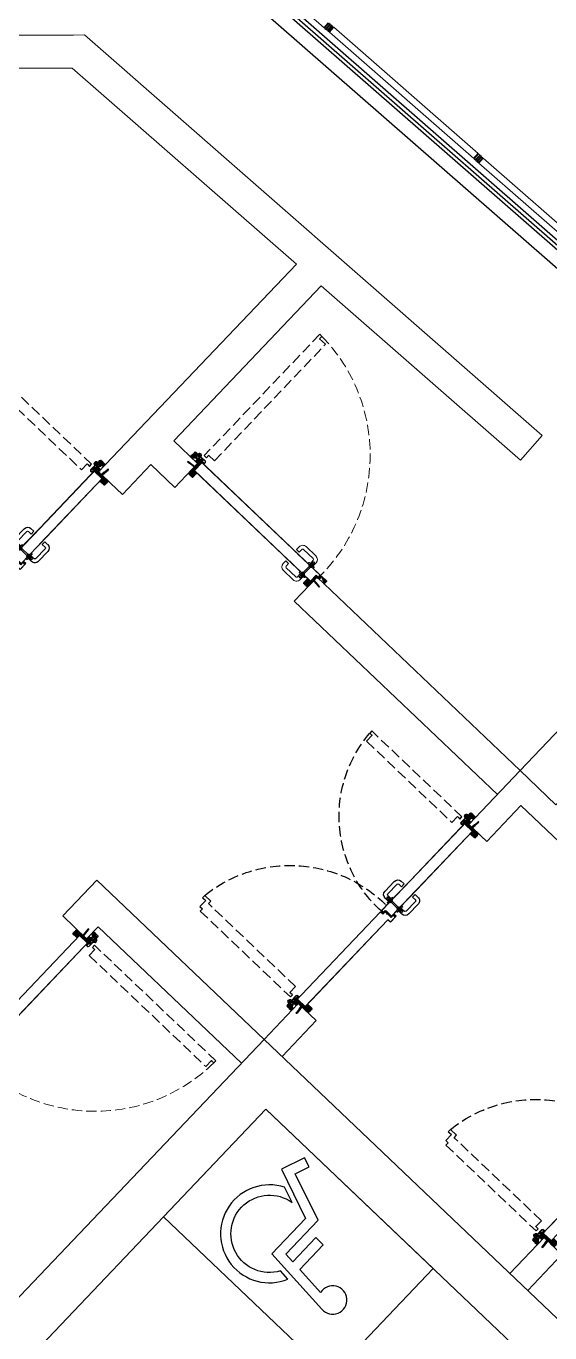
# Model space of a CAD drawing. Header units: centimetres. Extents: x 139057 to 200038, y 34824 to 80516.
# Drawn here: x 174978 to 175296, y 48154 to 48946 of the extents above; entities that cross this region are included whole.
import ezdxf

# ---------------------------------------------------------------- set-up
doc = ezdxf.new("R2010")
doc.units = ezdxf.units.CM
doc.header["$LTSCALE"] = 100
for name, pattern in [('CENTRATA', [2, 1.25, -0.25, 0.25, -0.25]), ('HIDDEN2', [0.175, 0.125, -0.05]), ('TRATTEGGIATA', [0.75, 0.5, -0.25]), ('TRATTO-PUNTO', [1, 0.5, -0.25, 0, -0.25])]:
    doc.linetypes.add(name, pattern=pattern)
doc.layers.get('0').update_dxf_attribs({"lineweight": 0})
for name, color, linetype, lineweight in [('410_STRUTTURE_001-AM_0', 7, 'Continuous', 0), ('430_TAVOLATI_001-AM_0', 3, 'Continuous', 0), ('441_SERRAMENTI_001-AM_0', 1, 'Continuous', 0), ('5', 7, 'Continuous', 20)]:
    doc.layers.add(name, color=color, linetype=linetype, lineweight=lineweight)
for name, color, linetype in [('A-100-SIMB', 2, 'Continuous'), ('A-FACCIATA', 8, 'Continuous'), ('A-FACCIATTE VISTE', 8, 'Continuous'), ('A-MCLS3-15', 50, 'Continuous'), ('A-SI', 50, 'Continuous'), ('A-SI-PORTE-METALLO', 5, 'Continuous'), ('FLPL-C-P1$0$A-STRS-RAIL', 7, 'Continuous'), ('Layer1', 7, 'Continuous'), ('Layer2', 2, 'Continuous'), ('Layer3', 7, 'Continuous'), ('Layer5', 2, 'Continuous')]:
    doc.layers.add(name, color=color, linetype=linetype)
pattern_1 = [(135, (1692.512, -3714.694), (-2.245064, -2.245064), []), (135, (1692.512, -3712.4488), (-2.245064, -2.245064), [3.96875, -0.79375, 0, -0.79375])]

# ---------------------------------------------------------------- blocks, each defined once
blk = doc.blocks.new('A$C59477423')
blk.add_lwpolyline([(-300.8, 1707.2), (658, 687), (2.2, 70.7), (-956.6, 1090.8)], close=True)
for points in [[(-393.4, 928.3), (-484.9, 974, -1.426617), (72.7, 950.3), (22.7, 996.1, 1.598027), (-393.4, 928.3)], [(-664.8, 854.3), (-595, 994), (-297, 845.2), (-80.7, 1048.5), (253.3, 742.5, -3.033239), (151.4, 751.1), (12.3, 878.6), (-137.9, 737.5), (-180.7, 783), (-34, 920.9), (-80.2, 963.2), (-286, 769.8), (-567, 910.2), (-608.9, 826.3), (-664.8, 854.3)]]:
    blk.add_lwpolyline(points, format="xyb", close=True)
blk = doc.blocks.new('FLPL-C-P1$0$HANDRAIL-BUILDING C')
at = {"layer": 'FLPL-C-P1$0$A-STRS-RAIL'}
for p, q in [((-47, 16), (-7.3, 20.3)), ((-46.7, 13), (-6.9, 17.3)), ((-46.7, 13), (-45.6, 3.1)), ((-45.6, 3.1), (-5.8, 7.4)), ((-45.3, 0.1), (-5.5, 4.4)), ((-45.3, 0.1), (-44.2, -9.9)), ((-44, 16.3), (-43.7, 13.3)), ((-42.6, 3.4), (-42.3, 0.4)), ((-10.2, 20), (-9.9, 17)), ((-8.8, 7.1), (-8.5, 4.1)), ((-5.8, 7.4), (-6.9, 17.3)), ((-4.4, -5.5), (-5.5, 4.4)), ((-44.2, -9.9), (-4.4, -5.5)), ((-43.9, -12.8), (-4.1, -8.5)), ((-42.8, -22.8), (-43.9, -12.8)), ((-42.8, -22.8), (-3, -18.4)), ((-42.4, -25.8), (-2.7, -21.4)), ((-41.2, -9.5), (-40.9, -12.5)), ((-39.8, -22.5), (-39.5, -25.4)), ((-7.4, -5.8), (-7.1, -8.8)), ((-6, -18.8), (-5.7, -21.7)), ((-3, -18.4), (-4.1, -8.5))]:
    blk.add_line(p, q, dxfattribs=at)
blk = doc.blocks.new('CRN190C')
at = {"layer": 'Layer1', "color": 9}
for p, q in [((-28.5, 11), (-28.5, -5.5)), ((-28.5, 11), (-27, 11)), ((-27, 11), (-27, -4.5)), ((-4.6, 0), (-4.6, -4)), ((-4.6, 0), (4.6, 0)), ((-3.1, 0), (-3.1, -4)), ((3.1, 0), (3.1, -4)), ((4.6, 0), (4.6, -4)), ((11.5, 11), (11.5, -4.5)), ((11.5, 11), (13, 11)), ((13, 11), (13, -5.5)), ((-28, -6), (-5.1, -6)), ((-27, -4.5), (-5.1, -4.5)), ((-5.1, -6), (5.1, -6)), ((11.5, -4.5), (5.1, -4.5)), ((5.1, -6), (12.5, -6))]:
    blk.add_line(p, q, dxfattribs=at)
for centre, radius, start, end in [((-28, -5.5), 0.5, 180, 270), ((-5.1, -4), 2, 270, 0), ((-5.1, -4), 0.5, 270, 0), ((5.1, -4), 2, 180, 270), ((5.1, -4), 0.5, 180, 270), ((12.5, -5.5), 0.5, 270, 0)]:
    blk.add_arc(centre, radius, start, end, dxfattribs=at)
at = {"layer": 'Layer2', "color": 9}
for p, q in [((-4, 0), (-3.1, -0.5)), ((4, -0.5), (3.1, 0)), ((-4, -1), (-3.1, -0.5)), ((-3.1, -1.5), (-4, -1)), ((-4, -2), (-3.1, -1.5)), ((-3.1, -2.5), (-4, -2)), ((-4, -3), (-3.1, -2.5)), ((-3.1, -3.5), (-4, -3)), ((-4, -4), (-3.1, -3.5)), ((-3.1, -4.5), (-4, -4)), ((-4, -5), (-3.1, -4.5)), ((-3.5, -5.3), (-4, -5)), ((3.1, -1), (4, -0.5)), ((4, -1.5), (3.1, -1)), ((3.1, -2), (4, -1.5)), ((4, -2.5), (3.1, -2)), ((3.1, -3), (4, -2.5)), ((4, -3.5), (3.1, -3)), ((3.1, -4), (4, -3.5)), ((4, -4.5), (3.1, -4)), ((3.3, -4.9), (4, -4.5)), ((4, -5.5), (3.5, -5.2)), ((3.9, -5.6), (4, -5.5))]:
    blk.add_line(p, q, dxfattribs=at)
blk = doc.blocks.new('A$C79A744C8')
at = {"linetype": 'Continuous', "ltscale": 10}
h = blk.add_hatch(dxfattribs=at)
h.set_pattern_fill('ANSI31', color=256, scale=15, angle=270, style=0)
h.set_pattern_definition([(315, (19364.6457, 1644.1342), (1.32582521, 1.32582521), [])])
h.paths.add_polyline_path([(0, -50), (0, -65), (33.1, -65), (33.1, -50)])
h = blk.add_hatch(dxfattribs=at)
h.set_pattern_fill('ANSI31', color=256, scale=15, angle=180, style=0)
h.set_pattern_definition([(225, (19364.6457, 1644.1342), (1.32582521, -1.32582521), [])])
h.paths.add_polyline_path([(0, -65), (0, -80), (33.1, -80), (33.1, -65)])
at = {"layer": '5', "linetype": 'Continuous', "ltscale": 10}
h = blk.add_hatch(dxfattribs=at)
h.set_pattern_fill('ANSI33', color=256, scale=0.05, angle=450, style=0)
h.set_pattern_definition([(135, (1834.93615, -5348.70282), (-0.224506403, -0.224506403), []), (135, (1834.93615, -5348.4783), (-0.224506403, -0.224506403), [0.15875, -0.079375])])
h.paths.add_polyline_path([(5.9, -26.5), (5.9, -41.5), (7.9, -41.5), (7.9, -26.5)])
h.paths.add_polyline_path([(5.9, -11.5), (5.9, -26.5), (7.9, -26.5), (7.9, -11.5)])
at = {"layer": 'Layer5', "linetype": 'Continuous', "ltscale": 10}
h = blk.add_hatch(dxfattribs=at)
h.set_pattern_fill('ANSI35', color=256, scale=0.5, angle=450, style=0)
h.set_pattern_definition(pattern_1)
edge = h.paths.add_edge_path()
edge.add_line((-17.4, 22.5), (-56.4, 22.5))
edge.add_line((-56.4, 21), (-17.4, 21))
edge.add_line((-57.9, 1), (-57.9, 19.5))
edge.add_line((-59.4, 19.5), (-59.4, 1))
edge.add_arc((-56.4, 19.5), 1.5, 90, 180)
edge.add_arc((-56.4, 19.5), 3, 90, 180)
edge.add_line((-35.4, 22.5), (-35.4, 21))
h = blk.add_hatch(dxfattribs=at)
h.set_pattern_fill('ANSI35', color=256, scale=0.5, angle=450, style=0)
h.set_pattern_definition(pattern_1)
h.paths.add_polyline_path([(4.1, -81), (4.1, -82.5), (32.6, -82.5, 0.414214), (35.6, -79.5), (35.6, -78.1), (34.1, -78.1), (34.1, -79.5, -0.414214), (32.6, -81)])
h.paths.add_polyline_path([(34.1, -51.9), (34.1, -78.1), (35.6, -78.1), (35.6, -51.9)])
h.paths.add_polyline_path([(32.6, -47.5), (7.1, -47.5), (4.5, -47.5, 0.267949), (7.1, -49), (32.6, -49, -0.414214), (34.1, -50.5), (34.1, -51.9), (35.6, -51.9), (35.6, -50.5, 0.414214)])
h.paths.add_polyline_path([(4.1, -31.6), (4.1, -46, 0.131652), (4.5, -47.5), (7.1, -47.5, -0.414214), (5.6, -46), (5.6, -34.3, 0.198912), (4.8, -32.2)])
h.paths.add_polyline_path([(4.7, -3.8, 0.153915), (4.1, -5.5), (4.1, -21.5), (4.8, -20.8, 0.198912), (5.6, -18.7), (5.6, -5.5, -0.153915), (5.9, -4.6), (7.6, -2.2, 0.606815), (5.1, 2.5), (-13.6, 2.5), (-13.6, 1.1, 0.063272), (-12.9, 1), (5.1, 1, -0.606815), (6.4, -1.4)])
h.paths.add_polyline_path([(-16.4, 22.3), (-16.4, 21), (-17.4, 21, -0.414214), (-15.9, 19.5), (-15.9, 4, 0.341979), (-13.6, 1.1), (-13.6, 2.5), (-12.9, 2.5, -0.414214), (-14.4, 4), (-14.4, 19.5, 0.317837)])
h.paths.add_polyline_path([(-24.4, 22.5), (-24.4, 21), (-17.4, 21), (-16.4, 21), (-16.4, 22.3, 0.085164), (-17.4, 22.5)])
h.paths.add_polyline_path([(-29.9, 22.5), (-29.9, 21), (-24.4, 21), (-24.4, 22.5)])
h = blk.add_hatch(dxfattribs=at)
h.set_pattern_fill('ANSI35', color=256, scale=0.5, angle=450, style=0)
h.set_pattern_definition(pattern_1)
h.paths.add_polyline_path([(2.6, -30), (1.5, -31.1), (3.7, -33.2, -0.198912), (4.1, -34.3), (4.1, -31.6)])
h.paths.add_polyline_path([(1.5, -21.9), (2.6, -23), (4.1, -21.5), (4.1, -18.7, -0.198912), (3.7, -19.8)])
at = {"linetype": 'CENTRATA'}
blk.add_line((5.8, -26.5), (-53.6, -32.7), dxfattribs=at)
at = {"linetype": 'Continuous'}
for p, q in [((-50.6, -30.2), (-51.1, -30.8)), ((-51.1, -30.8), (-49, -30.5)), ((-50.8, -34.1), (-51.1, -30.8)), ((-50.8, -34.1), (-48.6, -33.9)), ((-50.2, -34.6), (-50.8, -34.1)), ((-50.6, -30.2), (-49, -30)), ((-50.2, -34.6), (-50.6, -30.2)), ((-50.2, -34.6), (-48.6, -34.4)), ((-48.6, -29.3), (-48.3, -32.2)), ((-48, -35), (-48.3, -32.2)), ((-46.6, -30.3), (-46.3, -33.6)), ((-45.7, -33.1), (-45.9, -30.7)), ((2.4, -24.6), (0.8, -24.8)), ((2.5, -25.2), (0.9, -25.3)), ((2.8, -28.5), (1.2, -28.7)), ((2.9, -29.1), (1.3, -29.2)), ((2.9, -29.1), (2.4, -24.6))]:
    blk.add_line(p, q, dxfattribs=at)
at = {"linetype": 'Continuous', "ltscale": 10}
for p, q in [((0, -50), (33.1, -50)), ((33.1, -65), (0, -65)), ((2.6, -30), (1.5, -31.1)), ((2.6, -23), (4.8, -20.8)), ((2.6, -30), (2.6, -23)), ((33.1, -50), (33.1, -80)), ((33.1, -80), (0, -80))]:
    blk.add_line(p, q, dxfattribs=at)
at = {"linetype": 'Continuous'}
for points in [[(-46.9, -29.8), (-48.6, -29.3), (-49.1, -29.3), (-48.8, -32.2)], [(-46.4, -34.2), (-48, -35), (-48.5, -35.1), (-48.8, -32.2)], [(-21.2, -29.3), (-21.5, -26.7), (-46.9, -29.4), (-46.8, -30.2), (-44.8, -31.4), (-28.7, -29.7)], [(-21.2, -29.3), (-20.9, -31.9), (-46.4, -34.6), (-46.5, -33.8), (-44.7, -32.2), (-28.6, -30.5)], [(2.4, -24.6), (4.3, -21.3), (4.8, -26.6)], [(2.9, -29.1), (5.4, -31.9), (4.8, -26.6)]]:
    blk.add_lwpolyline(points, dxfattribs=at)
blk.add_lwpolyline([(0.8, -24.4), (1.3, -29.6), (-20.9, -31.9), (-21.5, -26.7)], close=True, dxfattribs=at)
blk.add_arc((-27.7, -30), 1.08, 206.99084, 164.82682, dxfattribs=at)
at = {"linetype": 'Continuous', "ltscale": 10}
for radius in [1.5, 3]:
    blk.add_arc((2.6, -18.7), radius, 315, 0, dxfattribs=at)
at = {"layer": 'Layer5', "linetype": 'Continuous', "ltscale": 10}
for p, q in [((-59.4, 19.5), (-59.4, 1)), ((-57.9, 1), (-57.9, 19.5)), ((-17.4, 22.5), (-56.4, 22.5)), ((-56.4, 21), (-17.4, 21)), ((-35.4, 22.5), (-35.4, 21)), ((-24.4, 22.5), (-24.4, 21)), ((-17.4, 22.5), (-16.4, 22.5)), ((-17.4, 21), (-16.4, 21)), ((-16.4, 21), (-16.4, 22.5)), ((-15.9, 19.5), (-15.9, 4)), ((-14.4, 19.5), (-14.4, 4)), ((5.1, 2.5), (-13.6, 2.5)), ((-12.9, 1), (5.1, 1)), ((1.5, -31.1), (3.7, -33.2)), ((2.6, -30), (4.8, -32.2)), ((4.1, -5.5), (4.1, -46)), ((7.1, -47.5), (4.5, -47.5)), ((6.4, -1.4), (4.7, -3.8)), ((5.6, -46), (5.6, -5.5)), ((5.9, -4.6), (7.6, -2.2)), ((5.9, -41.5), (5.9, -11.5)), ((5.9, -11.5), (7.9, -11.5)), ((32.6, -47.5), (7.1, -47.5)), ((7.1, -49), (32.6, -49)), ((7.9, -41.5), (7.9, -11.5)), ((34.1, -50.5), (34.1, -79.5)), ((34.1, -51.9), (35.6, -51.9)), ((34.1, -78.1), (35.6, -78.1)), ((35.6, -79.5), (35.6, -50.5)), ((32.6, -81), (4.1, -81)), ((4.1, -81), (4.1, -82.5)), ((4.1, -82.5), (32.6, -82.5))]:
    blk.add_line(p, q, dxfattribs=at)
blk.add_lwpolyline([(-10, 0), (0, 0), (0, -10)], dxfattribs=at)
for centre, radius, start, end in [((-56.4, 19.5), 3, 90, 180), ((-56.4, 19.5), 1.5, 90, 180), ((-17.4, 19.5), 3, 0, 90), ((-17.4, 19.5), 1.5, 0, 90), ((-12.9, 4), 3, 180, 270), ((-12.9, 4), 1.5, 180, 270), ((5.1, -0.5), 3, 325, 90), ((5.1, -0.5), 1.5, 325, 90), ((2.6, -34.3), 1.5, 0, 45), ((7.1, -5.5), 3, 145, 180), ((7.1, -46), 3, 180, 270), ((2.6, -34.3), 3, 0, 45), ((7.1, -5.5), 1.5, 145, 180), ((7.1, -46), 1.5, 180, 270), ((32.6, -50.5), 3, 0, 90), ((32.6, -50.5), 1.5, 0, 90), ((32.6, -79.5), 3, 270, 0), ((32.6, -79.5), 1.5, 270, 0)]:
    blk.add_arc(centre, radius, start, end, dxfattribs=at)
at = {"linetype": 'Continuous', "ltscale": 10, "rotation": 180.0000002134434}
blk.add_blockref('CRN190C', (-44.7, 14.4), dxfattribs=at)
blk = doc.blocks.new('COPRITESTA2C')
for p, q in [((0, 0), (44, 0)), ((0, 0), (0, -10)), ((44, 0), (44, -15)), ((-1, -10), (-1, -20)), ((-1, -10), (0, -10)), ((-1, -20), (39, -20))]:
    blk.add_line(p, q)
at = {"linetype": 'TRATTEGGIATA', "ltscale": 10}
for p, q in [((42.5, 0), (42.5, -15)), ((-1, -18.5), (39, -18.5))]:
    blk.add_line(p, q, dxfattribs=at)
blk.add_arc((39, -15), 5, 270, 0)
blk.add_arc((39, -15), 3.5, 270, 0, dxfattribs=at)
blk = doc.blocks.new('VTR0210A')
at = {"layer": 'Layer1', "color": 9}
for p, q in [((-33, 2.8), (-33, -1.8)), ((-32.9, -2.2), (-32.5, 4)), ((-32.9, 3.2), (-32.5, 4)), ((-32.5, 4), (-32, 3)), ((-32, -4), (-31.5, 4)), ((-32, 3), (-31.5, 4)), ((-31.5, 4), (-31, 3)), ((-31, -4), (-30.5, 4)), ((-31, 3), (-30.5, 4)), ((-30.5, 4), (-30, 3)), ((-30, -4), (-29.5, 4)), ((-30, 3), (-29.5, 4)), ((-29.5, 4), (-29, 3)), ((-29, -4), (-28.5, 4)), ((-29, 3), (-28.5, 4)), ((-28.5, 4), (-28, 3)), ((-28, -4), (-27.5, 4)), ((-28, 3), (-27.5, 4)), ((-27.5, 4), (-27, 3)), ((-27, -4), (-26.5, 4)), ((-27, 3), (-26.5, 4)), ((-26.5, 4), (-26, 3)), ((-26, -4), (-25.5, 4)), ((-26, 3), (-25.5, 4)), ((-25.5, 4), (-25, 3)), ((-25, -4), (-24.5, 4)), ((-25, 3), (-24.5, 4)), ((-24.5, 4), (-24, 3)), ((-24, -4), (-23.5, 4)), ((-24, 3), (-23.5, 4)), ((-23.5, 4), (-23, 3)), ((-23, -4), (-22.5, 4)), ((-23, 3), (-22.5, 4)), ((-22.5, 4), (-22, 3)), ((-22, -4), (-21.5, 4)), ((-22, 3), (-21.5, 4)), ((-21.5, 4), (-21, 3)), ((-21, -4), (-20.5, 4)), ((-21, 3), (-20.5, 4)), ((-20.5, 4), (-20, 3)), ((-20, -4), (-19.5, 4)), ((-20, 3), (-19.5, 4)), ((-19.5, 4), (-19, 3)), ((-19, -4), (-18.5, 4)), ((-19, 3), (-18.5, 4)), ((-18.5, 4), (-18, 3)), ((-18, -4), (-17.5, 4)), ((-18, 3), (-17.5, 4)), ((-17.5, 4), (-17, 3)), ((-17, -4), (-16.5, 4)), ((-17, 3), (-16.5, 4)), ((-16.5, 4), (-16, 3)), ((-16, -4), (-15.5, 4)), ((-16, 3), (-15.5, 4)), ((-15.5, 4), (-15, 3)), ((-15, -4), (-14.5, 4)), ((-15, 3), (-14.5, 4)), ((-14.5, 4), (-14, 3)), ((-14, -4), (-13.5, 4)), ((-14, 3), (-13.5, 4)), ((-13.5, 4), (-13, 3)), ((-13, -4), (-12.5, 4)), ((-13, 3), (-12.5, 4)), ((-12.5, 4), (-12, 3)), ((-12, -4), (-11.5, 4)), ((-12, 3), (-11.5, 4)), ((-11.5, 4), (-11, 3)), ((-11, -4), (-10.5, 4)), ((-11, 3), (-10.5, 4)), ((-10.5, 4), (-10, 3)), ((-10, 3), (-9.7, 3.6)), ((-8, 4), (-9, 4)), ((-8, 6.5), (-0.8, 6.5)), ((-8, 6.5), (-8, -6.5)), ((-5, 3.2), (-6, 0)), ((-6, 0), (-5, -3.2)), ((-5, 3.2), (-5, -3.2)), ((0, 3.2), (-5, 3.2)), ((0, 5.7), (0, -5.7)), ((-32.9, -2.2), (-32, -4)), ((-32, -4), (-31.5, -3)), ((-31.5, -3), (-31, -4)), ((-31, -4), (-30.5, -3)), ((-30.5, -3), (-30, -4)), ((-30, -4), (-29.5, -3)), ((-29.5, -3), (-29, -4)), ((-29, -4), (-28.5, -3)), ((-28.5, -3), (-28, -4)), ((-28, -4), (-27.5, -3)), ((-27.5, -3), (-27, -4)), ((-27, -4), (-26.5, -3)), ((-26.5, -3), (-26, -4)), ((-26, -4), (-25.5, -3)), ((-25.5, -3), (-25, -4)), ((-25, -4), (-24.5, -3)), ((-24.5, -3), (-24, -4)), ((-24, -4), (-23.5, -3)), ((-23.5, -3), (-23, -4)), ((-23, -4), (-22.5, -3)), ((-22.5, -3), (-22, -4)), ((-22, -4), (-21.5, -3)), ((-21.5, -3), (-21, -4)), ((-21, -4), (-20.5, -3)), ((-20.5, -3), (-20, -4)), ((-20, -4), (-19.5, -3)), ((-19.5, -3), (-19, -4)), ((-19, -4), (-18.5, -3)), ((-18.5, -3), (-18, -4)), ((-18, -4), (-17.5, -3)), ((-17.5, -3), (-17, -4)), ((-17, -4), (-16.5, -3)), ((-16.5, -3), (-16, -4)), ((-16, -4), (-15.5, -3)), ((-15.5, -3), (-15, -4)), ((-15, -4), (-14.5, -3)), ((-14.5, -3), (-14, -4)), ((-14, -4), (-13.5, -3)), ((-13.5, -3), (-13, -4)), ((-13, -4), (-12.5, -3)), ((-12.5, -3), (-12, -4)), ((-12, -4), (-11.5, -3)), ((-11.5, -3), (-11, -4)), ((-11, -4), (-10.5, -3)), ((-10.5, -3), (-10.2, -3.6)), ((-8, -4), (-9.5, -4)), ((-8, -6.5), (-0.8, -6.5)), ((0, -3.2), (-5, -3.2))]:
    blk.add_line(p, q, dxfattribs=at)
for centre, start, end in [((-32.2, 2.8), 153.43495, 180), ((-9, 3.2), 90, 153.43495), ((-0.8, 5.7), 0, 90), ((-32.2, -1.8), 180, 206.56505), ((-9.5, -3.2), 206.56505, 270), ((-0.8, -5.7), 270, 0)]:
    blk.add_arc(centre, 0.8, start, end, dxfattribs=at)
at = {"layer": 'Layer3', "color": 9, "linetype": 'TRATTEGGIATA', "ltscale": 3}
for p, q in [((1.1, 0), (-37.2, 0)), ((-32.5, -3), (-32, 3)), ((-31.5, -3), (-31, 3)), ((-30.5, -3), (-30, 3)), ((-29.5, -3), (-29, 3)), ((-28.5, -3), (-28, 3)), ((-27.5, -3), (-27, 3)), ((-26.5, -3), (-26, 3)), ((-25.5, -3), (-25, 3)), ((-24.5, -3), (-24, 3)), ((-23.5, -3), (-23, 3)), ((-22.5, -3), (-22, 3)), ((-21.5, -3), (-21, 3)), ((-20.5, -3), (-20, 3)), ((-19.5, -3), (-19, 3)), ((-18.5, -3), (-18, 3)), ((-17.5, -3), (-17, 3)), ((-16.5, -3), (-16, 3)), ((-15.5, -3), (-15, 3)), ((-14.5, -3), (-14, 3)), ((-13.5, -3), (-13, 3)), ((-12.5, -3), (-12, 3)), ((-11.5, -3), (-11, 3)), ((-10.5, -3), (-10, 3))]:
    blk.add_line(p, q, dxfattribs=at)
blk = doc.blocks.new('COPRITESTA1C')
for p, q in [((0, 0), (0, -10)), ((0, 0), (21, 0)), ((21, 0), (21, -15)), ((-1, -10), (-1, -20)), ((-1, -10), (0, -10)), ((-1, -20), (16, -20))]:
    blk.add_line(p, q)
at = {"linetype": 'TRATTEGGIATA', "ltscale": 10}
for p, q in [((19.5, 0), (19.5, -15)), ((-1, -18.5), (16, -18.5))]:
    blk.add_line(p, q, dxfattribs=at)
blk.add_arc((16, -15), 3.5, 270, 0, dxfattribs=at)
blk.add_arc((16, -15), 5, 270, 0)
blk = doc.blocks.new('rf')
at = {"layer": 'Layer1', "color": 9, "linetype": 'Continuous'}
for p, q in [((-5, -126), (-5, 0)), ((0, 0), (-5, 0)), ((0, -125), (0, 0)), ((8, -130), (-1, -130)), ((7, -125), (0, -125)), ((12, -117), (7, -117)), ((7, -125), (7, -117)), ((30, -130), (8, -130)), ((12, -126), (12, -117)), ((24, -125), (12, -125)), ((24, -126), (24, -117)), ((29, -117), (24, -117)), ((31, -130), (28, -130)), ((29, -125), (29, -117)), ((30, -125), (29, -125)), ((30, -125), (30, -103)), ((35, -103), (30, -103)), ((35, -126), (35, -103))]:
    blk.add_line(p, q, dxfattribs=at)
for centre, start, end in [((-1, -126), 180, 270), ((8, -126), 270, 0), ((28, -126), 180, 270), ((31, -126), 270, 0)]:
    blk.add_arc(centre, 4, start, end, dxfattribs=at)
at = {"layer": 'Layer2', "color": 9, "linetype": 'Continuous'}
for p, q in [((12, -117), (10, -118)), ((10, -118), (12, -119)), ((12, -119), (10, -120)), ((10, -120), (12, -121)), ((12, -121), (10, -122)), ((10, -122), (12, -123)), ((12, -123), (10, -124)), ((10, -124), (12, -125)), ((12, -125), (10, -126)), ((10, -126), (11, -127)), ((11, -127), (10, -128)), ((10, -128), (11, -128)), ((25, -117), (24, -118)), ((24, -118), (26, -118)), ((26, -118), (24, -120)), ((26, -120), (24, -122)), ((24, -120), (26, -120)), ((24, -122), (26, -122)), ((26, -122), (24, -124)), ((26, -124), (24, -126)), ((24, -124), (26, -124)), ((24, -126), (26, -126)), ((26, -126), (25, -127)), ((25, -128), (26, -128)), ((26, -128), (26, -129))]:
    blk.add_line(p, q, dxfattribs=at)
blk = doc.blocks.new('CILINDRO')
at = {"layer": '5', "linetype": 'Continuous'}
for p, q in [((-128, 4.5), (-0.5, 4.5)), ((-127.5, 4.5), (-128, 3.5)), ((-128, 4.5), (-128, -4.5)), ((-128, 3.5), (-128, -3.5)), ((-0.5, 4.5), (0, 3.5)), ((0, 3.5), (0, -3.5)), ((-127.5, -4.5), (-128, -3.5)), ((-128, -4.5), (-0.5, -4.5)), ((-0.5, -4.5), (0, -3.5))]:
    blk.add_line(p, q, dxfattribs=at)
for centre, start, end in [((-120, 0), 143.1301, 216.8699), ((-8, 0), 323.1301, 36.8699)]:
    blk.add_arc(centre, 7.5, start, end, dxfattribs=at)
blk = doc.blocks.new('CLD0080A')
at = {"linetype": 'Continuous'}
blk.add_blockref('CILINDRO', (64.25, -4.5), dxfattribs=at)
blk = doc.blocks.new('A$C2F9C3CB0')
at = {"linetype": 'Continuous'}
for p, q in [((644.2, 88.8, 0), (562.7, 88.8, 0)), ((-24.6, 44.4), (-27.1, 44.4)), ((-25.9, 45.6), (-25.9, 43.1)), ((532.7, 35.8, 0), (532.7, 58.8, 0)), ((555.7, 35.8, 0), (532.7, 35.8, 0)), ((555.7, 35.8, 0), (555.7, 58.8, 0)), ((644.2, 65.8, 0), (562.7, 65.8, 0)), ((640.2, 22.8, 0), (640.2, 29.8, 0)), ((640.2, 22.8, 0), (641.4, 22.8, 0)), ((641.4, 22.8, 0), (641.4, 29.8, 0)), ((642.2, 31.8, 0), (683.2, 31.8, 0)), ((642.2, 30.6, 0), (683.2, 30.6, 0)), ((650.7, 23.8, 0), (650.7, 22.8, 0)), ((674.7, 23.8, 0), (650.7, 23.8, 0)), ((674.7, 22.8, 0), (650.7, 22.8, 0)), ((650.7, 22.5, 0), (650.7, 21.5, 0)), ((674.7, 22.5, 0), (650.7, 22.5, 0)), ((674.7, 21.5, 0), (650.7, 21.5, 0)), ((651.2, 33.3, 0), (651.2, 58.8, 0)), ((651.7, 21.1, 0), (651.7, 20.1, 0)), ((673.7, 21.1, 0), (651.7, 21.1, 0)), ((673.7, 20.1, 0), (651.7, 20.1, 0)), ((652.2, 32.3, 0), (673.2, 32.3, 0)), ((672.7, 31.8, 0), (652.7, 31.8, 0)), ((653.2, 19.8, 0), (653.2, 17.8, 0)), ((672.2, 19.8, 0), (653.2, 19.8, 0)), ((671.2, 16.8, 0), (654.2, 16.8, 0)), ((654.7, 32.3, 0), (654.7, 19.8, 0)), ((670.7, 32.3, 0), (670.7, 19.8, 0)), ((672.2, 19.8, 0), (672.2, 17.8, 0)), ((673.7, 21.1, 0), (673.7, 20.1, 0)), ((674.2, 33.3, 0), (674.2, 58.8, 0)), ((674.7, 23.8, 0), (674.7, 22.8, 0)), ((674.7, 22.5, 0), (674.7, 21.5, 0)), ((684, 22.8, 0), (684, 29.8, 0)), ((684, 22.8, 0), (685.2, 22.8, 0)), ((685.2, 22.8, 0), (685.2, 29.8, 0)), ((1524.6, 44.4, 0), (1527.1, 44.4, 0)), ((1525.8, 45.6, 0), (1525.8, 43.1, 0)), ((555.7, -57.7, 0), (532.7, -57.7, 0)), ((532.7, -57.7, 0), (532.7, -80.7, 0)), ((555.7, -57.7, 0), (555.7, -80.7, 0)), ((640.2, -44.7, 0), (641.4, -44.7, 0)), ((640.2, -44.7, 0), (640.2, -51.7, 0)), ((641.4, -44.7, 0), (641.4, -51.7, 0)), ((642.2, -52.5, 0), (683.2, -52.5, 0)), ((642.2, -53.7, 0), (683.2, -53.7, 0)), ((650.7, -44.5, 0), (650.7, -43.5, 0)), ((674.7, -43.5, 0), (650.7, -43.5, 0)), ((674.7, -44.5, 0), (650.7, -44.5, 0)), ((650.7, -45.8, 0), (650.7, -44.8, 0)), ((674.7, -44.8, 0), (650.7, -44.8, 0)), ((674.7, -45.8, 0), (650.7, -45.8, 0)), ((651.2, -55.2, 0), (651.2, -80.7, 0)), ((651.7, -43, 0), (651.7, -42, 0)), ((673.7, -42, 0), (651.7, -42, 0)), ((673.7, -43, 0), (651.7, -43, 0)), ((652.2, -54.2, 0), (673.2, -54.2, 0)), ((672.7, -53.8, 0), (652.7, -53.8, 0)), ((653.2, -41.7, 0), (653.2, -39.7, 0)), ((672.2, -41.7, 0), (653.2, -41.7, 0)), ((671.2, -38.7, 0), (654.2, -38.7, 0)), ((654.7, -54.2, 0), (654.7, -41.7, 0)), ((670.7, -54.2, 0), (670.7, -41.7, 0)), ((672.2, -41.7, 0), (672.2, -39.7, 0)), ((673.7, -43, 0), (673.7, -42, 0)), ((674.2, -55.2, 0), (674.2, -80.7, 0)), ((674.7, -44.5, 0), (674.7, -43.5, 0)), ((674.7, -45.8, 0), (674.7, -44.8, 0)), ((684, -44.7, 0), (685.2, -44.7, 0)), ((684, -44.7, 0), (684, -51.7, 0)), ((685.2, -44.7, 0), (685.2, -51.7, 0)), ((726.8, -6.4, 0), (726.6, -6.4, 0)), ((726.8, -30.4, 0), (726.6, -30.4, 0)), ((726.8, -30.4, 0), (726.8, -6.4, 0)), ((726.8, -12.6, 0), (737.8, -12.6, 0)), ((726.8, -15.6, 0), (737.8, -15.6, 0)), ((726.8, -26.1, 0), (727.3, -26.1, 0)), ((726.8, -30.4, 0), (726.8, -30.4, 0)), ((727.3, -26.1, 0), (737.3, -15.6, 0)), ((737.8, -15.6, 0), (737.8, -12.6, 0)), ((644.1, -110.7, 0), (562.6, -110.7, 0)), ((644.1, -87.7, 0), (562.6, -87.7, 0))]:
    blk.add_line(p, q, dxfattribs=at)
for p, q in [((-37.9, 25.9), (-56.4, 25.9)), ((-37.9, 22.9), (-56.4, 22.9)), ((-39.2, 29.1), (-54.4, 29.1)), ((-37.9, 26.1), (-54.4, 26.1)), ((-37.5, 32.8), (-39.2, 29.1)), ((-34.8, 31.5), (-37.1, 26.5)), ((-34.8, 31.5), (-37.1, 26.5)), ((-33.7, 33.3), (-37, 26.5)), ((-31, 32), (-34.3, 25.1)), ((-20.8, 32), (-17.4, 25.1)), ((-18.4, 34.4), (-14.6, 26.5)), ((-18.1, 33.3), (-14.7, 26.5)), ((-17.7, 32.9), (-14.6, 26.5)), ((-16.1, 36.6), (-12.5, 29.1)), ((-13.8, 26.1), (27.3, 26.1)), ((-13.8, 25.9), (29.3, 25.9)), ((-13.8, 22.9), (29.3, 22.9)), ((-12.5, 29.1), (27.3, 29.1)), ((27.3, 26.1), (27.3, 29.1)), ((29.3, 25.9), (29.3, 22.9)), ((725.8, -41.2, 0), (725.8, 1.8, 0)), ((1513.8, 25.9, 0), (1470.7, 25.9, 0)), ((1513.8, 22.9, 0), (1470.7, 22.9, 0)), ((1472.7, 26.1, 0), (1472.7, 29.1, 0)), ((1512.5, 29.1, 0), (1472.7, 29.1, 0)), ((1513.8, 26.1, 0), (1472.7, 26.1, 0)), ((1516.1, 36.6, 0), (1512.5, 29.1, 0)), ((1518.3, 34.4, 0), (1514.6, 26.5, 0)), ((1517.7, 32.9, 0), (1514.6, 26.5, 0)), ((1518, 33.3, 0), (1514.7, 26.5, 0)), ((1520.7, 32, 0), (1517.4, 25.1, 0)), ((1530.9, 32, 0), (1534.3, 25.1, 0)), ((1533.6, 33.3, 0), (1537, 26.5, 0)), ((1534.8, 31.5, 0), (1537.1, 26.5, 0)), ((1534.8, 31.5, 0), (1537.1, 26.5, 0)), ((1537.5, 32.8, 0), (1539.2, 29.1, 0)), ((1537.9, 26.1, 0), (1554.3, 26.1, 0)), ((1537.9, 25.9, 0), (1556.3, 25.9, 0)), ((1537.9, 22.9, 0), (1556.3, 22.9, 0)), ((1539.2, 29.1, 0), (1554.3, 29.1, 0)), ((1557.9, 1, 0), (1559.4, 1, 0))]:
    blk.add_line(p, q)
at = {"linetype": 'Continuous', "ltscale": 10}
for p, q in [((-8.1, 22.4), (551.5, 22.5)), ((-8.1, 4.3), (-8.1, 22.4)), ((-8.1, 4.3), (7.2, 4.3)), ((-7.3, 21.6), (551.1, 21.7)), ((-7.3, 5.1), (-7.3, 21.6)), ((-7.3, 5.1), (7.2, 5.1)), ((-5.2, 5.1), (-5.2, 20.9)), ((-4.4, 20.9), (-5.2, 20.9)), ((11.9, 5.1), (-5.2, 5.1)), ((-4.4, 5.9), (-4.4, 20.9)), ((12.7, 5.9), (-4.4, 5.9)), ((7.2, 4.3), (7.2, 5.1)), ((11.9, -44.6), (11.9, 5.1)), ((12.7, -43.8), (12.7, 5.9)), ((102.3, 20.9), (103.1, 20.9)), ((518.4, 22.5, 0), (746.6, 22.5, 0)), ((551.1, 21.7), (745.8, 21.7, 0)), ((742.9, 6, 0), (725.8, 6, 0)), ((725.8, -43.7, 0), (725.8, 6, 0)), ((743.7, 5.2, 0), (726.6, 5.2, 0)), ((726.6, -44.5, 0), (726.6, 5.2, 0)), ((731.3, 5.2, 0), (745.8, 5.2, 0)), ((731.3, 4.4, 0), (731.3, 5.2, 0)), ((731.3, 4.4, 0), (746.6, 4.4, 0)), ((753.4, 4, 0), (733.2, 4, 0)), ((733.2, 4, 0), (733.2, -12.6, 0)), ((734, 3.2, 0), (734, -12.6, 0)), ((754.2, 3.2, 0), (734, 3.2, 0)), ((743.7, 21, 0), (742.9, 21, 0)), ((742.9, 6, 0), (742.9, 21, 0)), ((743.7, 5.2, 0), (743.7, 21, 0)), ((745.8, 5.2, 0), (745.8, 21.7, 0)), ((746.6, 4.4, 0), (746.6, 22.5, 0)), ((1508, 22.4, 0), (753.4, 22.5, 0)), ((753.4, 22.5, 0), (753.4, 4, 0)), ((1507.2, 21.6, 0), (754.2, 21.7, 0)), ((754.2, 21.7, 0), (754.2, 3.2, 0)), ((1487.3, 5.9, 0), (1504.4, 5.9, 0)), ((1487.3, 5.9, 0), (1487.3, -43.8, 0)), ((1488.1, 5.1, 0), (1505.2, 5.1, 0)), ((1488.1, 5.1, 0), (1488.1, -44.6, 0)), ((1507.2, 5.1, 0), (1492.7, 5.1, 0)), ((1492.7, 4.3, 0), (1492.7, 5.1, 0)), ((1508, 4.3, 0), (1492.7, 4.3, 0)), ((1504.4, 20.9, 0), (1505.2, 20.9, 0)), ((1504.4, 5.9, 0), (1504.4, 20.9, 0)), ((1504.4, 5.9, 0), (1504.4, 20.9, 0)), ((1505.2, 5.1, 0), (1505.2, 20.9, 0)), ((1505.2, 5.1, 0), (1505.2, 20.9, 0)), ((1507.2, 5.1, 0), (1507.2, 21.6, 0)), ((1508, 4.3, 0), (1508, 22.4, 0)), ((563.6, -44.5), (11.9, -44.6)), ((564.2, -43.7), (12.7, -43.8)), ((725.8, -43.7, 0), (514.3, -43.7, 0)), ((726.6, -44.5, 0), (514.5, -44.5, 0)), ((660.2, -44.5, 0), (669.2, -44.5, 0)), ((707.6, -64.6, 0), (707.6, -45.2, 0)), ((714.4, -45.2, 0), (707.6, -45.2, 0)), ((758, -64.6, 0), (707.6, -64.6, 0)), ((708.4, -63.8, 0), (708.4, -46, 0)), ((713.6, -46, 0), (708.4, -46, 0)), ((757.3, -63.8, 0), (708.4, -63.8, 0)), ((713.6, -50.6, 0), (713.6, -46, 0)), ((714.4, -50.6, 0), (713.6, -50.6, 0)), ((714.4, -50.6, 0), (714.4, -45.2, 0)), ((714.4, -46.7, 0), (714.4, -58.1, 0)), ((733.2, -46.7, 0), (714.4, -46.7, 0)), ((715.2, -58.1, 0), (714.4, -58.1, 0)), ((715.2, -47.4, 0), (715.2, -58.1, 0)), ((734, -47.4, 0), (715.2, -47.4, 0)), ((733.2, -20.1, 0), (733.2, -46.7, 0)), ((734, -19.3, 0), (734, -47.4, 0)), ((757.3, -43.7, 0), (1487.3, -43.8, 0)), ((757.3, -63.8, 0), (757.3, -43.7, 0)), ((758, -64.6, 0), (758, -43.7, 0)), ((758, -44.5, 0), (1488.1, -44.6, 0))]:
    blk.add_line(p, q, dxfattribs=at)
at = {"linetype": 'TRATTO-PUNTO'}
for p, q in [((662.7, 41.6, 0), (662.7, 11.2, 0)), ((662.7, -63.6, 0), (662.7, -33.2, 0))]:
    blk.add_line(p, q, dxfattribs=at)
at = {"linetype": 'HIDDEN2', "ltscale": 5}
blk.add_lwpolyline([(-3.8, 62.2), (-4, 816.8), (14.1, 816.8), (14.1, 801.5), (13.3, 801.5), (13.3, 796.8), (63, 796.8), (63.2, 82.2), (13.5, 82.2), (13.5, 77.5), (14.3, 77.5), (14.3, 62.2), (-3.8, 62.2)], close=True, dxfattribs=at)
at = {"linetype": 'HIDDEN2', "ltscale": 5, "elevation": 0}
blk.add_lwpolyline([(1504, 816.8), (1503.8, 62.2), (1485.7, 62.2), (1485.7, 77.5), (1486.5, 77.5), (1486.5, 82.2), (1436.8, 82.2), (1437, 812.2), (1416.8, 812.2), (1416.8, 862.6), (1436.2, 862.6), (1436.2, 855.8), (1434.8, 855.8), (1434.8, 837), (1485.4, 837), (1485.4, 816.8), (1504, 816.8)], close=True, dxfattribs=at)
for centre, radius in [((-25.9, 44.4), 9), ((-25.9, 44.4), 7.5), ((-25.9, 44.4), 7.25), ((1525.8, 44.4, 0), 9), ((1525.8, 44.4, 0), 7.5), ((1525.8, 44.4, 0), 7.25)]:
    blk.add_circle(centre, radius)
at = {"linetype": 'HIDDEN2', "ltscale": 5}
for centre, radius, start, end in [((-25.9, 44.4), 772.8, 358.37682, 88.37682), ((1525.8, 44.4, 0), 825.5, 97.5885, 181.51949)]:
    blk.add_arc(centre, radius, start, end, dxfattribs=at)
at = {"linetype": 'Continuous'}
for centre, radius, start, end in [((562.7, 58.8, 0), 30, 89.99808, 179.99808), ((644.2, 58.8, 0), 30, 359.99808, 89.99808), ((562.7, 58.8, 0), 7, 89.99808, 179.99808), ((642.2, 29.8, 0), 2, 89.99808, 179.99808), ((642.2, 29.8, 0), 0.8, 89.99808, 179.99808), ((644.2, 58.8, 0), 7, 359.99808, 89.99808), ((652.2, 33.3, 0), 1, 179.99808, 269.99808), ((654.2, 17.8, 0), 1, 179.99808, 269.99808), ((671.2, 17.8, 0), 1, 269.99808, 359.99808), ((673.2, 33.3, 0), 1, 269.99808, 359.99808), ((683.2, 29.8, 0), 2, 359.99808, 89.99808), ((683.2, 29.8, 0), 0.8, 359.99808, 89.99808), ((642.2, -51.7, 0), 2, 179.99808, 269.99808), ((642.2, -51.7, 0), 0.8, 179.99808, 269.99808), ((652.2, -55.2, 0), 1, 89.99808, 179.99808), ((654.2, -39.7, 0), 1, 89.99808, 179.99808), ((671.2, -39.7, 0), 1, 359.99808, 89.99808), ((673.2, -55.2, 0), 1, 359.99808, 89.99808), ((683.2, -51.7, 0), 0.8, 269.99808, 359.99808), ((683.2, -51.7, 0), 2, 269.99808, 359.99808), ((562.6, -80.7, 0), 30, 179.99808, 269.99808), ((562.6, -80.7, 0), 7, 179.99808, 269.99808), ((644.1, -80.7, 0), 30, 269.99808, 359.99808), ((644.1, -80.7, 0), 7, 269.99808, 359.99808)]:
    blk.add_arc(centre, radius, start, end, dxfattribs=at)
for centre, radius, start, end in [((-25.9, 44.4), 12.5, 251.87805, 203.39558), ((-37.9, 26.9), 0.8, 269.99808, 334.19979), ((-37.9, 26.9), 1, 269.99808, 334.19979), ((-37.9, 26.9), 4, 269.99808, 334.19979), ((-44.7, 36.2), 8, 334.19979, 23.39558), ((-25.9, 44.4), 9.5, 251.87805, 203.39558), ((-44.7, 36.2), 11, 334.19979, 23.39558), ((-30.1, 31.6), 4, 71.87805, 154.19979), ((-30.1, 31.6), 1, 71.87805, 154.19979), ((-21.7, 31.6), 1, 25.79636, 108.1181), ((-21.7, 31.6), 4, 25.79636, 41.00348), ((1525.8, 44.4, 0), 12.5, 336.60442, 288.12195), ((1525.8, 44.4, 0), 9.5, 336.60442, 288.12195), ((1521.6, 31.6, 0), 4, 138.99652, 154.20364), ((1521.6, 31.6, 0), 1, 71.8819, 154.20364), ((1530, 31.6, 0), 4, 25.80021, 108.12195), ((1530, 31.6, 0), 1, 25.80021, 108.12195), ((1544.7, 36.2, 0), 11, 156.60442, 205.80021), ((1537.9, 26.9, 0), 4, 205.80021, 270.00192), ((1544.7, 36.2, 0), 8, 156.60442, 205.80021), ((1537.9, 26.9, 0), 1, 205.80021, 270.00192), ((1537.9, 26.9, 0), 0.8, 205.80021, 270.00192)]:
    blk.add_arc(centre, radius, start, end)
at = {"linetype": 'Continuous', "ltscale": 10}
for name, p, rotation in [('COPRITESTA1C', (-38.6, 22.3), 179.9980747404273), ('A$C79A744C8', (0, 0), 359.9980747404273), ('CRN190C', (-44.7, 14.4), 179.9980747404273)]:
    blk.add_blockref(name, p, dxfattribs=dict(at, rotation=rotation))
at = {"linetype": 'Continuous', "ltscale": 10, "extrusion": (0, 0, -1)}
for name, p, zscale, rotation in [('VTR0210A', (44.7, 38.9), -0.9999999999890787, 90.00192483268584), ('COPRITESTA2C', (13.2, 22.9), -0.9999999999890787, 180.0019252595727), ('VTR0210A', (-4.5, 39.3), -0.9999999999890787, 90.00192483268584), ('CLD0080A', (-667.2, -10.2, 0), -0.999999999926918, 90.00192483268584)]:
    blk.add_blockref(name, p, dxfattribs=dict(at, zscale=zscale, rotation=rotation))
at = {"linetype": 'Continuous'}
for p, xscale, yscale, zscale, rotation in [((13.5, -43.4), 0.5000000002821504, 0.5000000002821504, 0.5000000002821504, 179.9980751673152), ((1486.5, -43.4, 0), -0.5000000002820253, 0.4999999977353582, 0.4999999999945394, 180.001924405798)]:
    blk.add_blockref('rf', p, dxfattribs=dict(at, xscale=xscale, yscale=yscale, zscale=zscale, rotation=rotation))
at = {"xscale": -1, "rotation": 0.001924832685800126}
blk.add_blockref('A$C79A744C8', (1500, 0, 0), dxfattribs=at)
at = {"linetype": 'Continuous', "ltscale": 10, "extrusion": (0, 0, -1), "xscale": -1, "zscale": -1}
for name, p, rotation in [('COPRITESTA2C', (-1513.2, 22.9, 0), 179.9980751673141), ('VTR0210A', (-1495.5, 39.3, 0), 269.9980751673141), ('VTR0210A', (-1544.7, 38.9, 0), 269.9980751673141)]:
    blk.add_blockref(name, p, dxfattribs=dict(at, rotation=rotation))
at = {"linetype": 'Continuous', "ltscale": 10, "xscale": -1, "rotation": 180.0019248326858}
for name, p in [('CRN190C', (1544.7, 14.4, 0)), ('COPRITESTA1C', (1538.5, 22.3, 0))]:
    blk.add_blockref(name, p, dxfattribs=at)
blk = doc.blocks.new('porta 100 metallo')
for p, q in [((-650.6, 834.2), (-651.5, 835.4)), ((-640.3, 752.6, 0), (-606.5, 779.1, 0)), ((2.4, 39), (0, 37.2)), ((26.6, 3.2), (0, 37.2)), ((28.9, 5), (2.4, 39)), ((3.8, 37.6), (6.1, 39.4)), ((29.1, 5.2), (3.8, 37.6)), ((30.6, 8.1), (6.1, 39.4)), ((38.4, 6.7), (29.9, 4.9)), ((36.8, 6.4), (29.9, 4.9)), ((37.4, 6.3), (29.9, 4.7)), ((38.7, 9.9), (30.6, 8.1)), ((38, 3.3), (30.6, 1.7)), ((44.3, -4.7), (40.9, -11.5)), ((41.3, -15.7), (52.7, -30.3)), ((47, -6), (43.6, -12.8)), ((43.7, -13.9), (55.1, -28.5)), ((46.2, -8), (43.8, -12.9)), ((46.2, -8), (43.8, -12.9)), ((43.9, -13.8), (54, -26.8)), ((48.9, -9.3), (47.1, -13)), ((47.1, -13), (56.4, -24.9))]:
    blk.add_line(p, q)
at = {"linetype": 'Continuous', "ltscale": 10}
for p, q in [((-617.3, 797, 0), (-603, 808.2, 0)), ((-607.9, 785, 0), (-617.3, 797, 0)), ((-616.2, 796.9, 0), (-603.2, 807.1, 0)), ((-607.2, 785.5, 0), (-616.2, 796.9, 0)), ((-614.8, 795.2, 0), (-602.4, 805, 0)), ((-614.8, 795.2, 0), (-604.3, 781.8, 0)), ((-613.7, 795.1, 0), (-601.9, 804.3, 0)), ((-613.7, 795.1, 0), (-603.2, 781.6, 0)), ((-483.3, 653.7, 0), (-603.2, 807.1, 0)), ((-462.5, 628.4, 0), (-603, 808.2, 0)), ((-602.4, 805, 0), (-601.9, 804.3, 0)), ((21.5, 7.6), (-598.6, 801.3, 0)), ((22.6, 7.4), (-598, 801.8, 0)), ((-643.5, 751.2, 0), (-604.3, 781.8, 0)), ((-604.4, 781.7), (-643.5, 751.2, 0)), ((-643.5, 751.2, 0), (-512.9, 584, 0)), ((-643.5, 751.2, 0), (-42.5, -18.1)), ((-603.3, 781.6), (-642.3, 751, 0)), ((-642.3, 751, 0), (-603.2, 781.6, 0)), ((-642.3, 751, 0), (-512.2, 584.4, 0)), ((-642.3, 751, 0), (-42.4, -17)), ((-607.9, 785, 0), (-607.2, 785.5, 0)), ((-602.6, 698.8, 0), (-608.1, 705.9, 0)), ((-42.5, -18.1), (-3.3, 12.5)), ((-42.4, -17), (-3.2, 13.6)), ((-3.3, 12.5), (7.2, -1)), ((-3.2, 13.6), (7.3, 0.2)), ((-1.1, 8.3), (-0.5, 8.8)), ((8.3, -3.7), (-1.1, 8.3)), ((8.5, -2.6), (-0.5, 8.8)), ((7.2, -1), (19.6, 8.8)), ((7.3, 0.2), (19.1, 9.4)), ((8.3, -3.7), (22.6, 7.4)), ((8.5, -2.6), (21.5, 7.6)), ((19.1, 9.4), (19.6, 8.8)), ((37.3, -46.2), (36.4, -45))]:
    blk.add_line(p, q, dxfattribs=at)
at = {"linetype": 'Continuous'}
for p, q in [((-632.5, 760, 0), (-613.6, 774.8, 0)), ((-632.5, 760, 0), (-632.5, 760, 0)), ((-632.5, 760, 0), (-632.4, 759.8, 0)), ((-629.4, 763, 0), (-627.3, 777.4, 0)), ((-629.1, 762.6, 0), (-629.4, 763, 0)), ((-627.6, 777.8, 0), (-625.3, 779.6, 0)), ((-620.9, 769.1, 0), (-627.6, 777.8, 0)), ((-618.5, 770.9, 0), (-625.3, 779.6, 0)), ((-618.2, 718.4, 0), (-623.7, 714.1, 0)), ((-617.4, 717.4, 0), (-622.9, 713.1, 0)), ((-617.4, 717.4, 0), (-618.2, 718.4, 0)), ((-613.6, 774.8, 0), (-613.5, 774.6, 0)), ((-565, 759.9, 0), (-559.5, 764.2, 0)), ((-564.2, 759, 0), (-565, 759.9, 0)), ((-564.2, 759, 0), (-558.7, 763.3, 0)), ((-561.1, 745.2, 0), (-550.6, 731.8, 0)), ((-559.3, 747.8, 0), (-560.9, 746.6, 0)), ((-559.2, 749.8, 0), (-560, 749.2, 0)), ((-560, 749.2, 0), (-546.5, 731.9, 0)), ((-558.7, 751.5, 0), (-559.5, 750.9, 0)), ((-559.5, 750.9, 0), (-544.7, 732, 0)), ((-559.3, 747.8, 0), (-547.6, 732.9, 0)), ((-559.2, 749.8, 0), (-545.7, 732.5, 0)), ((-558.7, 751.5, 0), (-544, 732.6, 0)), ((-548.6, 754.4, 0), (-558.4, 746.7, 0)), ((-557.7, 752.3, 0), (-558.4, 751.7, 0)), ((-558.4, 751.7, 0), (-543.7, 732.8, 0)), ((-557.7, 752.3, 0), (-542.9, 733.4, 0)), ((-532.4, 730.8, 0), (-557.6, 763.2, 0)), ((-531.4, 731.6, 0), (-556.7, 763.9, 0)), ((-550.2, 755.6, 0), (-537.9, 739.9, 0)), ((-537.2, 739.8, 0), (-550.1, 756.3, 0)), ((-549.9, 757.7, 0), (-529.8, 773.4, 0)), ((-547.6, 732.9, 0), (-549.2, 731.6, 0)), ((-538.7, 741.7, 0), (-548.6, 734, 0)), ((-545.7, 732.5, 0), (-546.5, 731.9, 0)), ((-544, 732.6, 0), (-544.7, 732, 0)), ((-542.9, 733.4, 0), (-543.7, 732.8, 0)), ((-538, 725.4, 0), (-532.5, 729.7, 0)), ((-537.3, 724.5, 0), (-538, 725.4, 0)), ((-537.3, 724.5, 0), (-531.8, 728.8, 0)), ((-535.8, 739.6, 0), (-515.7, 755.3, 0)), ((-505.9, 754.1, 0), (-455.7, 689.9, 0)), ((-487.7, 768.3, 0), (-437.5, 704, 0)), ((-644.9, 645.4, 0), (-594.7, 581.2, 0)), ((-619.7, 703.2, 0), (-639.8, 687.5, 0)), ((-626.8, 659.6, 0), (-576.6, 595.4, 0)), ((-605.5, 685.1, 0), (-625.6, 669.4, 0)), ((-598.8, 678.9, 0), (-624, 711.2, 0)), ((-597.8, 679.7, 0), (-623.1, 712, 0)), ((-605.3, 686.5, 0), (-618.3, 703.1, 0)), ((-617.6, 703, 0), (-605.3, 687.2, 0)), ((-616.7, 701.1, 0), (-606.9, 708.8, 0)), ((-612.6, 709.4, 0), (-611.8, 710, 0)), ((-612.6, 709.4, 0), (-597.8, 690.5, 0)), ((-611.8, 710, 0), (-597, 691.1, 0)), ((-611.5, 710.3, 0), (-610.7, 710.9, 0)), ((-611.5, 710.3, 0), (-596.7, 691.4, 0)), ((-610.7, 710.9, 0), (-595.9, 692, 0)), ((-609.7, 710.4, 0), (-609, 711, 0)), ((-609.7, 710.4, 0), (-596.2, 693, 0)), ((-609, 711, 0), (-595.4, 693.6, 0)), ((-607.8, 710, 0), (-606.2, 711.2, 0)), ((-607.8, 710, 0), (-596.1, 695, 0)), ((-606.9, 688.5, 0), (-597, 696.2, 0)), ((-604.8, 711, 0), (-594.3, 697.6, 0)), ((-597.8, 690.5, 0), (-597, 691.1, 0)), ((-596.7, 691.4, 0), (-595.9, 692, 0)), ((-591.2, 683.9, 0), (-596.7, 679.5, 0)), ((-596.2, 693, 0), (-595.4, 693.6, 0)), ((-596.1, 695, 0), (-594.5, 696.2, 0)), ((-590.5, 682.9, 0), (-596, 678.6, 0)), ((-590.5, 682.9, 0), (-591.2, 683.9, 0)), ((-475, 665.9, 0), (-456.9, 680.1, 0)), ((-475, 665.9, 0), (-460.8, 647.8, 0)), ((-460.8, 647.8, 0), (-442.7, 661.9, 0)), ((-548.7, 608.3, 0), (-566.8, 594.2, 0)), ((-534.5, 590.2, 0), (-552.6, 576, 0)), ((-548.7, 608.3, 0), (-534.5, 590.2, 0)), ((51.9, 7.7), (49.9, 6.2)), ((50.1, 7.9), (51.7, 6))]:
    blk.add_line(p, q, dxfattribs=at)
at = {"linetype": 'TRATTO-PUNTO'}
for p, q in [((-536.2, 753.8, 0), (-560.2, 735.1, 0)), ((-619.2, 689, 0), (-595.2, 707.8, 0))]:
    blk.add_line(p, q, dxfattribs=at)
at = {"linetype": 'HIDDEN2', "ltscale": 5}
blk.add_lwpolyline([(25.8, 100.4), (794.6, 701), (825.2, 661.9), (829, 664.8), (828.5, 665.4), (840.5, 674.8), (851.7, 660.6), (51.4, 35.3), (40.2, 49.5), (52.3, 58.9), (52.8, 58.3), (56.4, 61.2), (25.9, 100.4)], close=True, dxfattribs=at)
for radius in [9, 7.5, 7.25]:
    blk.add_circle((50.9, 7), radius)
blk.add_arc((50.9, 7), 1034.2, 40.2242, 129.21892, dxfattribs=at)
at = {"linetype": 'Continuous'}
for centre, radius, start, end in [((-622.4, 712.5, 0), 2, 128.00675, 218.00675), ((-622.4, 712.5, 0), 0.8, 128.00675, 218.00675), ((-560.3, 745.8, 0), 1, 128.00675, 218.00675), ((-558.2, 762.7, 0), 2, 38.00675, 128.00675), ((-558.2, 762.7, 0), 0.8, 38.00675, 128.00675), ((-549.8, 732.4, 0), 1, 218.00675, 308.00675), ((-549.3, 756.9, 0), 1, 128.00675, 218.00675), ((-536.4, 740.4, 0), 1, 218.00675, 308.00675), ((-533, 730.4, 0), 0.8, 308.00675, 38.00675), ((-533, 730.4, 0), 2, 308.00675, 38.00675), ((-511.4, 749.8, 0), 30, 38.00675, 128.00675), ((-511.4, 749.8, 0), 7, 38.00675, 128.00675), ((-621.3, 663.9, 0), 30, 128.00675, 218.00675), ((-621.3, 663.9, 0), 7, 128.00675, 218.00675), ((-619.1, 702.4, 0), 1, 38.00675, 128.00675), ((-605.6, 710.4, 0), 1, 38.00675, 128.00675), ((-606.1, 685.9, 0), 1, 308.00675, 38.00675), ((-597.2, 680.2, 0), 2, 218.00675, 308.00675), ((-597.2, 680.2, 0), 0.8, 218.00675, 308.00675), ((-595.1, 697, 0), 1, 308.00675, 38.00675), ((-461.2, 685.6, 0), 7, 308.00675, 38.00675), ((-461.2, 685.6, 0), 30, 308.00675, 38.00675), ((-571.1, 599.7, 0), 30, 218.00675, 308.00675), ((-571.1, 599.7, 0), 7, 218.00675, 308.00675)]:
    blk.add_arc(centre, radius, start, end, dxfattribs=at)
for centre, radius, start, end in [((38.2, 2.4), 4, 87.00135, 102.20846), ((38.2, 2.4), 1, 19.88673, 102.20846), ((50.9, 7), 12.5, 284.60924, 236.12677), ((50.9, 7), 9.5, 284.60924, 236.12677), ((44.5, -13.3), 4, 153.80504, 218.00675), ((44.5, -13.3), 1, 153.80504, 218.00675), ((44.5, -13.3), 0.8, 153.80504, 218.00675), ((43.4, -4.2), 1, 333.80504, 56.12677), ((43.4, -4.2), 4, 333.80504, 56.12677), ((56.1, -12.9), 11, 104.60924, 153.80504), ((56.1, -12.9), 8, 104.60924, 153.80504)]:
    blk.add_arc(centre, radius, start, end)
at = {"rotation": 308.0028975236812}
blk.add_blockref('A$C79A744C8', (-615.7, 788), dxfattribs=at)
at = {"linetype": 'Continuous', "ltscale": 10}
for name, p, rotation in [('CRN190C', (-631.9, 832), 128.0028975236812), ('VTR0210A', (28.2, 27.7), 38.0067473481283), ('COPRITESTA2C', (26.2, 3.7), 128.0067479473461), ('VTR0210A', (58.2, -11.2), 38.0067473481283)]:
    blk.add_blockref(name, p, dxfattribs=dict(at, rotation=rotation))
at = {"linetype": 'Continuous', "rotation": 38.0067473481283}
blk.add_blockref('CILINDRO', (-526.5, 761.5, 0), dxfattribs=at)
at = {"linetype": 'Continuous', "ltscale": 10, "extrusion": (0, 0, -1), "zscale": -0.9999999999999998}
for name, p, rotation in [('A$C79A744C8', (0, 0), 51.99325205265387), ('CRN190C', (-38.9, -26.3), 231.9932520526539), ('COPRITESTA1C', (-41.3, -16.6), 231.9932520526539)]:
    blk.add_blockref(name, p, dxfattribs=dict(at, rotation=rotation))
at = {"linetype": 'Continuous', "extrusion": (0, 0, -1), "xscale": 0.4999999999508252, "yscale": 0.4999999999508252, "zscale": -0.4999999999945394, "rotation": 231.9932532510896}
blk.add_blockref('rf', (42.5, -16.1), dxfattribs=at)

msp = doc.modelspace()

# ---------------------------------------------------------------- linework, layer by layer
at = {"layer": '410_STRUTTURE_001-AM_0', "elevation": 0}
msp.add_lwpolyline([(175901.24, 47830.58, 0.007777), (176051, 47998.23), (175950.9, 48085.98), (175896.97, 48029.36), (175825.11, 48097.81), (175869.94, 48144.88), (175833.73, 48179.36), (175788.9, 48132.3), (175376.16, 48525.41), (175409.27, 48560.17), (175373.06, 48594.66), (175277.88, 48494.73), (175299.61, 48474.04), (175327.18, 48502.98), (175660.82, 48185.22), (175598.07, 48119.33), (175607.48, 48110.37), (175617.83, 48121.23), (175622.9, 48116.4), (175675.31, 48171.43), (175940.77, 47918.6), (175888.36, 47863.56), (175893.43, 47858.74), (175883.08, 47847.88)], format="xyb", close=True, dxfattribs=at)
for points in [[(175478.07, 47993.34), (175122.71, 48331.8), (174898.56, 48096.47)], [(174940.97, 48097.5), (175123.74, 48289.39), (175733.36, 47708.75)]]:
    msp.add_lwpolyline(points, dxfattribs=at)
at = {"layer": '430_TAVOLATI_001-AM_0'}
for p, q in [((175291.32, 48697.97, 0), (175013.72, 48940.85, 0)), ((175142.26, 48801.81, 0), (175006.39, 48920.69, 0)), ((175142.26, 48801.81, 0), (175022.37, 48675.95, 0)), ((175157.32, 48788.63, 0), (175067.89, 48694.74, 0)), ((175278.15, 48682.91, 0), (175157.32, 48788.63, 0)), ((175067.89, 48694.74, 0), (175082.37, 48680.94, 0)), ((175291.32, 48697.97, 0), (175278.15, 48682.91, 0)), ((175022.37, 48675.95, 0), (175036.86, 48662.15, 0)), ((175054.1, 48680.26, 0), (175036.86, 48662.15, 0)), ((175054.1, 48680.26, 0), (175068.58, 48666.46, 0)), ((175082.37, 48680.94, 0), (175068.58, 48666.46, 0)), ((175154.78, 48611.97, 0), (175140.99, 48597.49, 0)), ((175154.79, 48611.97, 0), (175277.88, 48494.73, 0)), ((175140.99, 48597.49, 0), (175264.09, 48480.25, 0)), ((175021.33, 48428.36, 0), (175000.64, 48406.64, 0)), ((175021.33, 48428.36, 0), (175122.71, 48331.8, 0)), ((175000.64, 48406.64, 0), (175015.12, 48392.84, 0)), ((175022.02, 48400.08, 0), (175015.12, 48392.84, 0)), ((175022.02, 48400.08, 0), (175108.91, 48317.32, 0))]:
    msp.add_line(p, q, dxfattribs=at)
at = {"layer": '430_TAVOLATI_001-AM_0', "elevation": 0}
for points in [[(174803.2, 48958.4, 0.054292), (175013.72, 48940.85)], [(174779.85, 48942.76, 0.057343), (175006.39, 48920.69, 0.056174)]]:
    msp.add_lwpolyline(points, format="xyb", dxfattribs=at)
at = {"layer": '441_SERRAMENTI_001-AM_0'}
for p, q in [((175159.09, 48945.14, 0), (175071.58, 49021.7, 0)), ((175252.39, 48868.82, 0), (175164.88, 48945.38, 0)), ((175249.75, 48865.81, 0), (175162.25, 48942.37, 0)), ((175344.03, 48788.63, 0), (175255.55, 48866.05, 0)), ((175341.4, 48785.62, 0), (175252.91, 48863.04, 0))]:
    msp.add_line(p, q, dxfattribs=at)
at = {"layer": 'A-FACCIATA', "ltscale": 2}
for p, q in [((175332.71, 48782, 0), (175045.61, 49033.2, 0)), ((175332.71, 48782, 0), (175045.61, 49033.2, 0)), ((175334.09, 48783.58, 0), (175046.4, 49035.3, 0)), ((175334.09, 48783.58, 0), (175046.4, 49035.3, 0))]:
    msp.add_line(p, q, dxfattribs=at)
at = {"layer": 'A-FACCIATTE VISTE'}
for p, q in [((175894.97, 48295.96, 0), (175047.28, 49037.65, 0)), ((175894.97, 48295.96, 0), (175047.28, 49037.65, 0)), ((175330.2, 48772.83, 0), (175042.4, 49024.65, 0))]:
    msp.add_line(p, q, dxfattribs=at)
at = {"layer": 'A-MCLS3-15'}
for p, q in [((175246.85, 48462.14, 0), (175277.88, 48494.73, 0)), ((175257.71, 48451.8, 0), (175278.4, 48473.52, 0)), ((175278.4, 48473.52, 0), (175416.53, 48341.96, 0)), ((175257.71, 48451.8, 0), (175246.85, 48462.14, 0)), ((175122.71, 48331.8, 0), (175143.39, 48353.52, 0)), ((175154.26, 48343.18, 0), (175143.39, 48353.52, 0)), ((175133.57, 48321.46, 0), (175154.26, 48343.18, 0)), ((175271.69, 48189.9, 0), (175292.38, 48211.62, 0)), ((175303.24, 48201.27, 0), (175292.38, 48211.62, 0)), ((175282.56, 48179.55, 0), (175303.24, 48201.27, 0))]:
    msp.add_line(p, q, dxfattribs=at)

# ---------------------------------------------------------------- block references
at = {"layer": '441_SERRAMENTI_001-AM_0', "xscale": -0.1, "yscale": 0.1, "zscale": 0.1}
for p, rotation in [((175082.37, 48680.94, 0), 264.4000382325552), ((175015.12, 48392.84, 0), 174.4051265038541)]:
    msp.add_blockref('porta 100 metallo', p, dxfattribs=dict(at, rotation=rotation))
at = {"layer": 'A-100-SIMB', "xscale": -0.1, "yscale": 0.1, "zscale": 0.1, "rotation": 89.61804978073526}
msp.add_blockref('A$C59477423', (175232.18, 48193.01, 0), dxfattribs=at)
at = {"layer": 'A-SI', "xscale": -0.1, "yscale": 0.1, "zscale": 0.1, "rotation": 235.0633070187343}
for p in [(175163.63, 48947.14, 0), (175254.3, 48867.81, 0)]:
    msp.add_blockref('FLPL-C-P1$0$HANDRAIL-BUILDING C', p, dxfattribs=at)
at = {"layer": 'A-SI-PORTE-METALLO', "yscale": 0.1, "zscale": 0.1}
for p, xscale, rotation in [((175022.37, 48675.95, 0), -0.1, 46.39509929740033), ((175246.85, 48462.14, 0), -0.09999999999999999, 46.39509929741152), ((175395.83, 48320.24, 0), -0.1, 46.39509929741376)]:
    msp.add_blockref('A$C2F9C3CB0', p, dxfattribs=dict(at, xscale=xscale, rotation=rotation))

doc.saveas('drawing.dxf')
